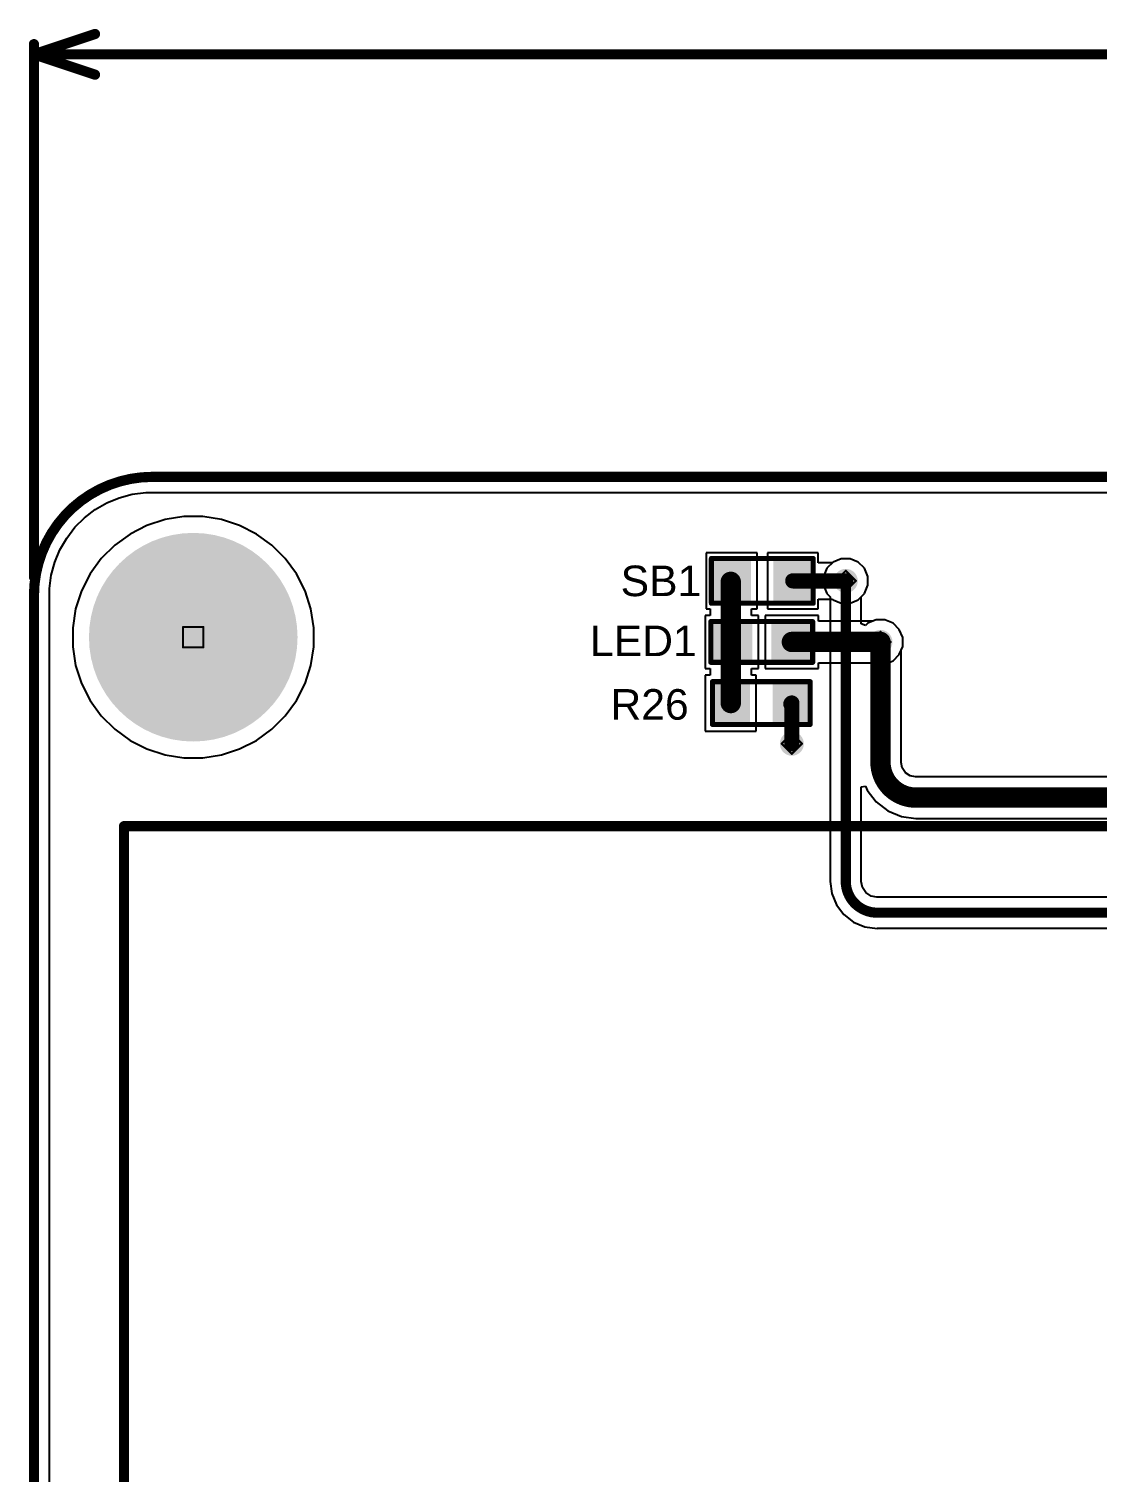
# Model space of a CAD drawing. Header units: inches. Extents: x -4 to 238, y -5 to 115.
# Drawn here: x -4.1 to 22.55, y 30.67 to 66.68 of the extents above; entities that cross this region are included whole.
import ezdxf

# ---------------------------------------------------------------- set-up
doc = ezdxf.new("R2010")
doc.units = ezdxf.units.IN
for name, color, linetype in [('Board Outline', 216, 'Continuous'), ('Bottom Layer', 5, 'Continuous'), ('Bottom Solder', 6, 'Continuous'), ('Dimensions', 6, 'Continuous'), ('Drill Drawing', 1, 'Continuous'), ('Mechanical 13', 56, 'Continuous'), ('Multi-Layer', 9, 'Continuous'), ('Pad Holes', 156, 'Continuous'), ('Top Layer', 1, 'Continuous'), ('Top Overlay', 2, 'Continuous'), ('Top Paste', 8, 'Continuous'), ('Top Solder', 216, 'Continuous'), ('Via Holes', 16, 'Continuous')]:
    doc.layers.add(name, color=color, linetype=linetype)
doc.styles.add('Arial', font='', dxfattribs={"height": 0.2})
doc.styles.get('Arial').set_extended_font_data('Arial')

# ---------------------------------------------------------------- blocks, each defined once
blk = doc.blocks.new('S______B______15')
at = {"layer": 'Top Layer'}
for points in [[(-1.143, -0.4445), (-1.143, 0.4445), (-0.381, 0.4445), (-0.381, -0.4445)], [(0.381, -0.4445), (0.381, 0.4445), (1.143, 0.4445), (1.143, -0.4445)]]:
    blk.add_hatch(color=1, dxfattribs=at).paths.add_polyline_path(points)
at = {"layer": 'Top Paste'}
for points in [[(-1.143, -0.4445), (-1.143, 0.4445), (-0.381, 0.4445), (-0.381, -0.4445)], [(0.381, -0.4445), (0.381, 0.4445), (1.143, 0.4445), (1.143, -0.4445)]]:
    blk.add_hatch(color=8, dxfattribs=at).paths.add_polyline_path(points)
at = {"layer": 'Top Solder'}
for points in [[(-1.2446, -0.5461), (-1.2446, 0.5461), (-0.2794, 0.5461), (-0.2794, -0.5461)], [(0.2794, -0.5461), (0.2794, 0.5461), (1.2446, 0.5461), (1.2446, -0.5461)]]:
    blk.add_hatch(color=216, dxfattribs=at).paths.add_polyline_path(points)
at = {"layer": 'Top Overlay'}
for points in [[(1.27, 0.5588, 0.127, 0.127, 0), (-1.27, 0.5588, 0.127, 0.127, 0)], [(-1.27, 0.5588, 0.127, 0.127, 0), (-1.27, -0.5588, 0.127, 0.127, 0)], [(1.27, 0.5588, 0.127, 0.127, 0), (1.27, -0.5588, 0.127, 0.127, 0)], [(1.27, -0.5588, 0.127, 0.127, 0), (-1.27, -0.5588, 0.127, 0.127, 0)]]:
    blk.add_lwpolyline(points, format="xyseb", dxfattribs=at)
for points in [[(-1.30175, 0.5588, 0.0635, 0.0635, 1), (-1.23825, 0.5588, 0.0635, 0.0635, 1)], [(-1.30175, 0.5588, 0.0635, 0.0635, 1), (-1.23825, 0.5588, 0.0635, 0.0635, 1)], [(1.23825, 0.5588, 0.0635, 0.0635, 1), (1.30175, 0.5588, 0.0635, 0.0635, 1)], [(1.23825, 0.5588, 0.0635, 0.0635, 1), (1.30175, 0.5588, 0.0635, 0.0635, 1)], [(-1.30175, -0.5588, 0.0635, 0.0635, 1), (-1.23825, -0.5588, 0.0635, 0.0635, 1)], [(-1.30175, -0.5588, 0.0635, 0.0635, 1), (-1.23825, -0.5588, 0.0635, 0.0635, 1)], [(1.23825, -0.5588, 0.0635, 0.0635, 1), (1.30175, -0.5588, 0.0635, 0.0635, 1)], [(1.23825, -0.5588, 0.0635, 0.0635, 1), (1.30175, -0.5588, 0.0635, 0.0635, 1)]]:
    blk.add_lwpolyline(points, format="xyseb", close=True, dxfattribs=at)
blk = doc.blocks.new('R___0603_18')
at = {"layer": 'Top Layer'}
for points in [[(-0.381, 0.4445), (-0.381, -0.4445), (-1.143, -0.4445), (-1.143, 0.4445)], [(1.143, 0.4445), (1.143, -0.4445), (0.381, -0.4445), (0.381, 0.4445)]]:
    blk.add_hatch(color=1, dxfattribs=at).paths.add_polyline_path(points)
at = {"layer": 'Top Paste'}
for points in [[(-0.381, 0.4445), (-0.381, -0.4445), (-1.143, -0.4445), (-1.143, 0.4445)], [(1.143, 0.4445), (1.143, -0.4445), (0.381, -0.4445), (0.381, 0.4445)]]:
    blk.add_hatch(color=8, dxfattribs=at).paths.add_polyline_path(points)
at = {"layer": 'Top Solder'}
for points in [[(-0.2794, 0.5461), (-0.2794, -0.5461), (-1.2446, -0.5461), (-1.2446, 0.5461)], [(1.2446, 0.5461), (1.2446, -0.5461), (0.2794, -0.5461), (0.2794, 0.5461)]]:
    blk.add_hatch(color=216, dxfattribs=at).paths.add_polyline_path(points)
at = {"layer": 'Top Overlay'}
for points in [[(-1.2192, -0.5334, 0.127, 0.127, 0), (-1.2192, 0.5334, 0.127, 0.127, 0)], [(-1.2192, 0.5334, 0.127, 0.127, 0), (1.2192, 0.5334, 0.127, 0.127, 0)], [(1.2192, -0.5334, 0.127, 0.127, 0), (1.2192, 0.5334, 0.127, 0.127, 0)], [(-1.2192, -0.5334, 0.127, 0.127, 0), (1.2192, -0.5334, 0.127, 0.127, 0)]]:
    blk.add_lwpolyline(points, format="xyseb", dxfattribs=at)
for points in [[(-1.25095, 0.5334, 0.0635, 0.0635, 1), (-1.18745, 0.5334, 0.0635, 0.0635, 1)], [(-1.25095, 0.5334, 0.0635, 0.0635, 1), (-1.18745, 0.5334, 0.0635, 0.0635, 1)], [(1.18745, 0.5334, 0.0635, 0.0635, 1), (1.25095, 0.5334, 0.0635, 0.0635, 1)], [(1.18745, 0.5334, 0.0635, 0.0635, 1), (1.25095, 0.5334, 0.0635, 0.0635, 1)], [(-1.25095, -0.5334, 0.0635, 0.0635, 1), (-1.18745, -0.5334, 0.0635, 0.0635, 1)], [(-1.25095, -0.5334, 0.0635, 0.0635, 1), (-1.18745, -0.5334, 0.0635, 0.0635, 1)], [(1.18745, -0.5334, 0.0635, 0.0635, 1), (1.25095, -0.5334, 0.0635, 0.0635, 1)], [(1.18745, -0.5334, 0.0635, 0.0635, 1), (1.25095, -0.5334, 0.0635, 0.0635, 1)]]:
    blk.add_lwpolyline(points, format="xyseb", close=True, dxfattribs=at)
blk = doc.blocks.new('ALS_PT19_315C_L177_TR__52')
at = {"layer": 'Top Layer'}
for points in [[(-1.16, 0.41), (-0.34, 0.41), (-0.34, -0.41), (-1.16, -0.41)], [(0.34, 0.41), (1.16, 0.41), (1.16, -0.41), (0.34, -0.41)]]:
    blk.add_hatch(color=1, dxfattribs=at).paths.add_polyline_path(points)
at = {"layer": 'Top Paste'}
for points in [[(-1.16, 0.41), (-0.34, 0.41), (-0.34, -0.41), (-1.16, -0.41)], [(0.34, 0.41), (1.16, 0.41), (1.16, -0.41), (0.34, -0.41)]]:
    blk.add_hatch(color=8, dxfattribs=at).paths.add_polyline_path(points)
at = {"layer": 'Top Solder'}
for points in [[(-1.262, 0.512), (-0.238, 0.512), (-0.238, -0.512), (-1.262, -0.512)], [(0.238, 0.512), (1.262, 0.512), (1.262, -0.512), (0.238, -0.512)]]:
    blk.add_hatch(color=216, dxfattribs=at).paths.add_polyline_path(points)
at = {"layer": 'Top Overlay'}
for points in [[(1.245, 0.508, 0.127, 0.127, 0), (-1.27, 0.508, 0.127, 0.127, 0)], [(-1.27, 0.508, 0.127, 0.127, 0), (-1.27, -0.508, 0.127, 0.127, 0)], [(1.27, 0.508, 0.127, 0.127, 0), (1.27, -0.508, 0.127, 0.127, 0)], [(-1.575, 0.127, 0.2, 0.2, 0), (-1.575, -0.127, 0.2, 0.2, 0)], [(-1.448, 0, 0.2, 0.2, 0), (-1.575, 0.127, 0.2, 0.2, 0)], [(-1.448, 0, 0.2, 0.2, 0), (-1.575, -0.127, 0.2, 0.2, 0)], [(1.27, -0.508, 0.127, 0.127, 0), (-1.27, -0.508, 0.127, 0.127, 0)]]:
    blk.add_lwpolyline(points, format="xyseb", dxfattribs=at)
for points in [[(-1.302, 0.508, 0.0635, 0.0635, 1), (-1.238, 0.508, 0.0635, 0.0635, 1)], [(-1.302, 0.508, 0.0635, 0.0635, 1), (-1.238, 0.508, 0.0635, 0.0635, 1)], [(1.213, 0.508, 0.0635, 0.0635, 1), (1.276, 0.508, 0.0635, 0.0635, 1)], [(1.238, 0.508, 0.0635, 0.0635, 1), (1.302, 0.508, 0.0635, 0.0635, 1)], [(-1.625, 0.127, 0.1, 0.1, 1), (-1.525, 0.127, 0.1, 0.1, 1)], [(-1.625, 0.127, 0.1, 0.1, 1), (-1.525, 0.127, 0.1, 0.1, 1)], [(-1.498, 0, 0.1, 0.1, 1), (-1.398, 0, 0.1, 0.1, 1)], [(-1.498, 0, 0.1, 0.1, 1), (-1.398, 0, 0.1, 0.1, 1)], [(-1.625, -0.127, 0.1, 0.1, 1), (-1.525, -0.127, 0.1, 0.1, 1)], [(-1.625, -0.127, 0.1, 0.1, 1), (-1.525, -0.127, 0.1, 0.1, 1)], [(-1.302, -0.508, 0.0635, 0.0635, 1), (-1.238, -0.508, 0.0635, 0.0635, 1)], [(-1.302, -0.508, 0.0635, 0.0635, 1), (-1.238, -0.508, 0.0635, 0.0635, 1)], [(1.238, -0.508, 0.0635, 0.0635, 1), (1.302, -0.508, 0.0635, 0.0635, 1)], [(1.238, -0.508, 0.0635, 0.0635, 1), (1.302, -0.508, 0.0635, 0.0635, 1)]]:
    blk.add_lwpolyline(points, format="xyseb", close=True, dxfattribs=at)

msp = doc.modelspace()

# ---------------------------------------------------------------- hatches: boundary and pattern name
at = {"layer": 'Bottom Layer'}
h = msp.add_hatch(color=5, dxfattribs=at)
edge = h.paths.add_edge_path()
edge.add_arc((0, 51.5), 2.5, 0, 360)
h = msp.add_hatch(color=5, dxfattribs=at)
edge = h.paths.add_edge_path()
edge.add_arc((16.279, 52.905), 0.3, 0, 360)
h = msp.add_hatch(color=5, dxfattribs=at)
edge = h.paths.add_edge_path()
edge.add_arc((17.145, 51.381), 0.3, 0, 360)
h = msp.add_hatch(color=5, dxfattribs=at)
edge = h.paths.add_edge_path()
edge.add_arc((14.934, 48.843), 0.3, 0, 360)
at = {"layer": 'Bottom Solder'}
h = msp.add_hatch(color=6, dxfattribs=at)
edge = h.paths.add_edge_path()
edge.add_arc((0, 51.5), 2.602, 0, 360)
at = {"layer": 'Multi-Layer'}
h = msp.add_hatch(color=9, dxfattribs=at)
edge = h.paths.add_edge_path()
edge.add_arc((0, 51.5), 2.5, 0, 360)
at = {"layer": 'Pad Holes'}
h = msp.add_hatch(color=7, dxfattribs=at)
edge = h.paths.add_edge_path()
edge.add_arc((0, 51.5), 1.5, 0, 360)
at = {"layer": 'Top Layer'}
h = msp.add_hatch(color=1, dxfattribs=at)
edge = h.paths.add_edge_path()
edge.add_arc((0, 51.5), 2.5, 0, 360)
h = msp.add_hatch(color=1, dxfattribs=at)
edge = h.paths.add_edge_path()
edge.add_arc((16.279, 52.905), 0.3, 0, 360)
h = msp.add_hatch(color=1, dxfattribs=at)
edge = h.paths.add_edge_path()
edge.add_arc((17.145, 51.381), 0.3, 0, 360)
h = msp.add_hatch(color=1, dxfattribs=at)
edge = h.paths.add_edge_path()
edge.add_arc((14.934, 48.843), 0.3, 0, 360)
at = {"layer": 'Top Solder'}
h = msp.add_hatch(color=216, dxfattribs=at)
edge = h.paths.add_edge_path()
edge.add_arc((0, 51.5), 2.602, 0, 360)
at = {"layer": 'Via Holes'}
h = msp.add_hatch(color=7, dxfattribs=at)
edge = h.paths.add_edge_path()
edge.add_arc((16.279, 52.905), 0.15, 0, 360)
h = msp.add_hatch(color=7, dxfattribs=at)
edge = h.paths.add_edge_path()
edge.add_arc((17.145, 51.381), 0.15, 0, 360)
h = msp.add_hatch(color=7, dxfattribs=at)
edge = h.paths.add_edge_path()
edge.add_arc((14.934, 48.843), 0.15, 0, 360)

# ---------------------------------------------------------------- linework, layer by layer
at = {"layer": 'Board Outline'}
for points in [[(-3.974, 52.544, 0.254, 0.254, -0.414214), (-1.018, 55.5, 0.254, 0.254, 0)], [(-1.018, 55.5, 0.254, 0.254, 0), (26.924, 55.5, 0.254, 0.254, 0)], [(-3.974, 52.622, 0.254, 0.254, 0), (-3.974, -1.05, 0.254, 0.254, 0)]]:
    msp.add_lwpolyline(points, format="xyseb", dxfattribs=at)
for points in [[(-1.082, 55.5, 0.127, 0.127, 1), (-0.955, 55.5, 0.127, 0.127, 1)], [(-1.082, 55.5, 0.127, 0.127, 1), (-0.955, 55.5, 0.127, 0.127, 1)], [(-4.038, 52.622, 0.127, 0.127, 1), (-3.911, 52.622, 0.127, 0.127, 1)], [(-4.038, 52.544, 0.127, 0.127, 1), (-3.911, 52.544, 0.127, 0.127, 1)]]:
    msp.add_lwpolyline(points, format="xyseb", close=True, dxfattribs=at)
at = {"layer": 'Bottom Layer'}
for p, q in [((-1.52, 55.068), (-1.187, 55.112)), ((-1.187, 55.112), (-1.018, 55.112)), ((-1.018, 55.112), (26.536, 55.112)), ((-2.448, 54.683), (-2.156, 54.852)), ((-2.156, 54.852), (-1.845, 54.98)), ((-1.845, 54.98), (-1.52, 55.068)), ((-2.953, 54.241), (-2.715, 54.478)), ((-2.715, 54.478), (-2.448, 54.683)), ((-0.704, 54.434), (-1.155, 54.288)), ((-0.237, 54.508), (-0.704, 54.434)), ((0.237, 54.508), (-0.237, 54.508)), ((0.704, 54.434), (0.237, 54.508)), ((1.155, 54.288), (0.704, 54.434)), ((-3.158, 53.973), (-2.953, 54.241)), ((-1.577, 54.073), (-1.96, 53.794)), ((-1.155, 54.288), (-1.577, 54.073)), ((1.577, 54.073), (1.155, 54.288)), ((1.96, 53.794), (1.577, 54.073)), ((-3.455, 53.371), (-3.326, 53.682)), ((-3.326, 53.682), (-3.158, 53.973)), ((-1.96, 53.794), (-2.294, 53.46)), ((2.294, 53.46), (1.96, 53.794)), ((-3.542, 53.046), (-3.455, 53.371)), ((-2.294, 53.46), (-2.573, 53.077)), ((2.573, 53.077), (2.294, 53.46)), ((15.965, 53.375), (15.809, 53.219)), ((16.168, 53.459), (15.965, 53.375)), ((16.389, 53.459), (16.168, 53.459)), ((16.592, 53.375), (16.389, 53.459)), ((16.748, 53.219), (16.592, 53.375)), ((-3.586, 52.712), (-3.542, 53.046)), ((-2.573, 53.077), (-2.788, 52.655)), ((2.788, 52.655), (2.573, 53.077)), ((15.809, 53.219), (15.725, 53.016)), ((15.725, 53.016), (15.725, 52.795)), ((16.833, 53.016), (16.748, 53.219)), ((16.833, 52.795), (16.833, 53.016)), ((-3.586, 52.562), (-3.586, 52.712)), ((-2.788, 52.655), (-2.934, 52.204)), ((2.934, 52.204), (2.788, 52.655)), ((15.725, 52.795), (15.809, 52.592)), ((15.809, 52.592), (15.89, 52.51)), ((16.667, 52.51), (16.748, 52.592)), ((16.748, 52.592), (16.833, 52.795)), ((-3.586, -1.05), (-3.586, 52.562)), ((-3.586, 52.562), (-3.586, 52.562)), ((-2.934, 52.204), (-3.008, 51.737)), ((3.008, 51.737), (2.934, 52.204)), ((15.89, 52.51), (15.89, 45.41)), ((16.667, 51.831), (16.667, 52.51)), ((16.831, 51.851), (16.769, 51.789)), ((17.035, 51.935), (16.831, 51.851)), ((17.255, 51.935), (17.035, 51.935)), ((17.459, 51.851), (17.255, 51.935)), ((17.615, 51.695), (17.459, 51.851)), ((-3.008, 51.737), (-3.008, 51.263)), ((3.008, 51.263), (3.008, 51.737)), ((16.769, 51.789), (16.667, 51.831)), ((17.699, 51.492), (17.615, 51.695)), ((17.699, 51.271), (17.699, 51.492)), ((-3.008, 51.263), (-2.934, 50.796)), ((2.934, 50.796), (3.008, 51.263)), ((17.663, 51.184), (17.699, 51.271)), ((17.663, 48.383), (17.663, 51.184)), ((-2.934, 50.796), (-2.788, 50.345)), ((2.788, 50.345), (2.934, 50.796)), ((-2.788, 50.345), (-2.573, 49.923)), ((2.573, 49.923), (2.788, 50.345)), ((-2.573, 49.923), (-2.294, 49.54)), ((2.294, 49.54), (2.573, 49.923)), ((-2.294, 49.54), (-1.96, 49.206)), ((1.96, 49.206), (2.294, 49.54)), ((-1.96, 49.206), (-1.577, 48.927)), ((1.577, 48.927), (1.96, 49.206)), ((-1.577, 48.927), (-1.155, 48.712)), ((-1.155, 48.712), (-0.704, 48.566)), ((0.704, 48.566), (1.155, 48.712)), ((1.155, 48.712), (1.577, 48.927)), ((-0.704, 48.566), (-0.237, 48.492)), ((-0.237, 48.492), (0.237, 48.492)), ((0.237, 48.492), (0.704, 48.566)), ((17.661, 48.372), (17.663, 48.383)), ((17.687, 48.241), (17.661, 48.372)), ((17.767, 48.12), (17.687, 48.241)), ((17.888, 48.04), (17.767, 48.12)), ((18.019, 48.014), (17.888, 48.04)), ((18.03, 48.016), (18.019, 48.014)), ((39.296, 48.016), (18.03, 48.016)), ((16.667, 47.768), (16.769, 47.788)), ((16.667, 45.41), (16.667, 47.768)), ((16.769, 47.788), (16.813, 47.681)), ((16.813, 47.681), (17.037, 47.39)), ((17.037, 47.39), (17.328, 47.166)), ((17.328, 47.166), (17.666, 47.026)), ((17.666, 47.026), (18.03, 46.978)), ((18.03, 46.978), (18.03, 46.98)), ((18.03, 46.98), (39.228, 46.98)), ((15.89, 45.41), (15.888, 45.41)), ((15.888, 45.41), (15.928, 45.107)), ((16.666, 45.404), (16.667, 45.41)), ((16.695, 45.259), (16.666, 45.404)), ((15.928, 45.107), (16.045, 44.824)), ((16.781, 45.13), (16.695, 45.259)), ((16.91, 45.044), (16.781, 45.13)), ((17.055, 45.015), (16.91, 45.044)), ((17.061, 45.016), (17.055, 45.015)), ((29.747, 45.016), (17.061, 45.016)), ((16.045, 44.824), (16.231, 44.581)), ((16.231, 44.581), (16.474, 44.394)), ((16.474, 44.394), (16.757, 44.277)), ((16.757, 44.277), (17.061, 44.237)), ((17.061, 44.237), (17.061, 44.239)), ((17.061, 44.239), (29.747, 44.239))]:
    msp.add_line(p, q, dxfattribs=at)
for points in [[(16.279, 45.41, 0.254, 0.254, 0), (16.279, 52.905, 0.254, 0.254, 0)], [(17.145, 48.383, 0.508, 0.508, 0), (17.145, 51.381, 0.508, 0.508, 0)], [(18.03, 47.498, 0.508, 0.508, -0.414214), (17.145, 48.383, 0.508, 0.508, 0)], [(18.03, 47.498, 0.508, 0.508, 0), (40.435, 47.498, 0.508, 0.508, 0)], [(17.061, 44.628, 0.254, 0.254, -0.414214), (16.279, 45.41, 0.254, 0.254, 0)], [(17.061, 44.628, 0.254, 0.254, 0), (56.591, 44.628, 0.254, 0.254, 0)]]:
    msp.add_lwpolyline(points, format="xyseb", dxfattribs=at)
for points in [[(16.215, 52.905, 0.127, 0.127, 1), (16.342, 52.905, 0.127, 0.127, 1)], [(17.018, 51.381, 0.254, 0.254, 1), (17.272, 51.381, 0.254, 0.254, 1)], [(17.018, 48.383, 0.254, 0.254, 1), (17.272, 48.383, 0.254, 0.254, 1)], [(17.018, 48.383, 0.254, 0.254, 1), (17.272, 48.383, 0.254, 0.254, 1)], [(17.903, 47.498, 0.254, 0.254, 1), (18.157, 47.498, 0.254, 0.254, 1)], [(17.903, 47.498, 0.254, 0.254, 1), (18.157, 47.498, 0.254, 0.254, 1)], [(16.215, 45.41, 0.127, 0.127, 1), (16.342, 45.41, 0.127, 0.127, 1)], [(16.215, 45.41, 0.127, 0.127, 1), (16.342, 45.41, 0.127, 0.127, 1)], [(16.998, 44.628, 0.127, 0.127, 1), (17.125, 44.628, 0.127, 0.127, 1)], [(16.998, 44.628, 0.127, 0.127, 1), (17.125, 44.628, 0.127, 0.127, 1)]]:
    msp.add_lwpolyline(points, format="xyseb", close=True, dxfattribs=at)
at = {"layer": 'Dimensions'}
for points in [[(-3.974, 66.04, 0.254, 0.254, 0), (-2.45, 66.548, 0.254, 0.254, 0)], [(-3.974, 53.003, 0.254, 0.254, 0), (-3.974, 66.294, 0.254, 0.254, 0)], [(-3.974, 66.04, 0.254, 0.254, 0), (44.614, 66.04, 0.254, 0.254, 0)], [(-3.974, 66.04, 0.254, 0.254, 0), (-2.45, 65.532, 0.254, 0.254, 0)]]:
    msp.add_lwpolyline(points, format="xyseb", dxfattribs=at)
for points in [[(-2.514, 66.548, 0.127, 0.127, 1), (-2.387, 66.548, 0.127, 0.127, 1)], [(-4.038, 66.294, 0.127, 0.127, 1), (-3.911, 66.294, 0.127, 0.127, 1)], [(-4.038, 66.04, 0.127, 0.127, 1), (-3.911, 66.04, 0.127, 0.127, 1)], [(-4.038, 66.04, 0.127, 0.127, 1), (-3.911, 66.04, 0.127, 0.127, 1)], [(-4.038, 66.04, 0.127, 0.127, 1), (-3.911, 66.04, 0.127, 0.127, 1)], [(-2.514, 65.532, 0.127, 0.127, 1), (-2.387, 65.532, 0.127, 0.127, 1)], [(-4.038, 53.003, 0.127, 0.127, 1), (-3.911, 53.003, 0.127, 0.127, 1)]]:
    msp.add_lwpolyline(points, format="xyseb", close=True, dxfattribs=at)
at = {"layer": 'Drill Drawing'}
for points in [[(16.025, 52.905, 0.0508, 0.0508, 0), (16.279, 53.159, 0.0508, 0.0508, 0)], [(16.025, 52.905, 0.0508, 0.0508, 0), (16.279, 52.651, 0.0508, 0.0508, 0)], [(16.279, 53.159, 0.0508, 0.0508, 0), (16.533, 52.905, 0.0508, 0.0508, 0)], [(16.279, 52.651, 0.0508, 0.0508, 0), (16.533, 52.905, 0.0508, 0.0508, 0)], [(-0.254, 51.754, 0.0508, 0.0508, 0), (0.254, 51.754, 0.0508, 0.0508, 0)], [(-0.254, 51.246, 0.0508, 0.0508, 0), (-0.254, 51.754, 0.0508, 0.0508, 0)], [(0.254, 51.246, 0.0508, 0.0508, 0), (0.254, 51.754, 0.0508, 0.0508, 0)], [(16.891, 51.381, 0.0508, 0.0508, 0), (17.145, 51.635, 0.0508, 0.0508, 0)], [(17.145, 51.635, 0.0508, 0.0508, 0), (17.399, 51.381, 0.0508, 0.0508, 0)], [(-0.254, 51.246, 0.0508, 0.0508, 0), (0.254, 51.246, 0.0508, 0.0508, 0)], [(16.891, 51.381, 0.0508, 0.0508, 0), (17.145, 51.127, 0.0508, 0.0508, 0)], [(17.145, 51.127, 0.0508, 0.0508, 0), (17.399, 51.381, 0.0508, 0.0508, 0)], [(14.68, 48.843, 0.0508, 0.0508, 0), (14.934, 49.097, 0.0508, 0.0508, 0)], [(14.934, 49.097, 0.0508, 0.0508, 0), (15.188, 48.843, 0.0508, 0.0508, 0)], [(14.68, 48.843, 0.0508, 0.0508, 0), (14.934, 48.589, 0.0508, 0.0508, 0)], [(14.934, 48.589, 0.0508, 0.0508, 0), (15.188, 48.843, 0.0508, 0.0508, 0)]]:
    msp.add_lwpolyline(points, format="xyseb", dxfattribs=at)
for points in [[(16.012, 52.905, 0.0254, 0.0254, 1), (16.037, 52.905, 0.0254, 0.0254, 1)], [(16.012, 52.905, 0.0254, 0.0254, 1), (16.037, 52.905, 0.0254, 0.0254, 1)], [(16.266, 53.159, 0.0254, 0.0254, 1), (16.291, 53.159, 0.0254, 0.0254, 1)], [(16.266, 53.159, 0.0254, 0.0254, 1), (16.291, 53.159, 0.0254, 0.0254, 1)], [(16.52, 52.905, 0.0254, 0.0254, 1), (16.545, 52.905, 0.0254, 0.0254, 1)], [(16.52, 52.905, 0.0254, 0.0254, 1), (16.545, 52.905, 0.0254, 0.0254, 1)], [(16.266, 52.651, 0.0254, 0.0254, 1), (16.291, 52.651, 0.0254, 0.0254, 1)], [(16.266, 52.651, 0.0254, 0.0254, 1), (16.291, 52.651, 0.0254, 0.0254, 1)], [(-0.267, 51.754, 0.0254, 0.0254, 1), (-0.241, 51.754, 0.0254, 0.0254, 1)], [(-0.267, 51.754, 0.0254, 0.0254, 1), (-0.241, 51.754, 0.0254, 0.0254, 1)], [(0.241, 51.754, 0.0254, 0.0254, 1), (0.267, 51.754, 0.0254, 0.0254, 1)], [(0.241, 51.754, 0.0254, 0.0254, 1), (0.267, 51.754, 0.0254, 0.0254, 1)], [(17.132, 51.635, 0.0254, 0.0254, 1), (17.158, 51.635, 0.0254, 0.0254, 1)], [(17.132, 51.635, 0.0254, 0.0254, 1), (17.158, 51.635, 0.0254, 0.0254, 1)], [(-0.267, 51.246, 0.0254, 0.0254, 1), (-0.241, 51.246, 0.0254, 0.0254, 1)], [(-0.267, 51.246, 0.0254, 0.0254, 1), (-0.241, 51.246, 0.0254, 0.0254, 1)], [(0.241, 51.246, 0.0254, 0.0254, 1), (0.267, 51.246, 0.0254, 0.0254, 1)], [(0.241, 51.246, 0.0254, 0.0254, 1), (0.267, 51.246, 0.0254, 0.0254, 1)], [(16.878, 51.381, 0.0254, 0.0254, 1), (16.904, 51.381, 0.0254, 0.0254, 1)], [(16.878, 51.381, 0.0254, 0.0254, 1), (16.904, 51.381, 0.0254, 0.0254, 1)], [(17.132, 51.127, 0.0254, 0.0254, 1), (17.158, 51.127, 0.0254, 0.0254, 1)], [(17.132, 51.127, 0.0254, 0.0254, 1), (17.158, 51.127, 0.0254, 0.0254, 1)], [(17.386, 51.381, 0.0254, 0.0254, 1), (17.412, 51.381, 0.0254, 0.0254, 1)], [(17.386, 51.381, 0.0254, 0.0254, 1), (17.412, 51.381, 0.0254, 0.0254, 1)], [(14.921, 49.097, 0.0254, 0.0254, 1), (14.946, 49.097, 0.0254, 0.0254, 1)], [(14.921, 49.097, 0.0254, 0.0254, 1), (14.946, 49.097, 0.0254, 0.0254, 1)], [(14.667, 48.843, 0.0254, 0.0254, 1), (14.692, 48.843, 0.0254, 0.0254, 1)], [(14.667, 48.843, 0.0254, 0.0254, 1), (14.692, 48.843, 0.0254, 0.0254, 1)], [(14.921, 48.589, 0.0254, 0.0254, 1), (14.946, 48.589, 0.0254, 0.0254, 1)], [(14.921, 48.589, 0.0254, 0.0254, 1), (14.946, 48.589, 0.0254, 0.0254, 1)], [(15.175, 48.843, 0.0254, 0.0254, 1), (15.2, 48.843, 0.0254, 0.0254, 1)], [(15.175, 48.843, 0.0254, 0.0254, 1), (15.2, 48.843, 0.0254, 0.0254, 1)]]:
    msp.add_lwpolyline(points, format="xyseb", close=True, dxfattribs=at)
at = {"layer": 'Mechanical 13'}
for points in [[(-1.727, 46.786, 0.254, 0.254, 0), (58.273, 46.786, 0.254, 0.254, 0)], [(-1.727, 4.786, 0.254, 0.254, 0), (-1.727, 46.786, 0.254, 0.254, 0)]]:
    msp.add_lwpolyline(points, format="xyseb", dxfattribs=at)
msp.add_lwpolyline([(-1.791, 46.786, 0.127, 0.127, 1), (-1.664, 46.786, 0.127, 0.127, 1)], format="xyseb", close=True, dxfattribs=at)
msp.add_lwpolyline([(-1.791, 46.786, 0.127, 0.127, 1), (-1.664, 46.786, 0.127, 0.127, 1)], format="xyseb", close=True, dxfattribs=at)
at = {"layer": 'Top Layer'}
for p, q in [((-1.52, 55.068), (-1.187, 55.112)), ((-1.187, 55.112), (-1.018, 55.112)), ((-1.018, 55.112), (26.536, 55.112)), ((-2.448, 54.683), (-2.156, 54.852)), ((-2.156, 54.852), (-1.845, 54.98)), ((-1.845, 54.98), (-1.52, 55.068)), ((-2.953, 54.241), (-2.715, 54.478)), ((-2.715, 54.478), (-2.448, 54.683)), ((-0.704, 54.434), (-1.155, 54.288)), ((-0.237, 54.508), (-0.704, 54.434)), ((0.237, 54.508), (-0.237, 54.508)), ((0.704, 54.434), (0.237, 54.508)), ((1.155, 54.288), (0.704, 54.434)), ((-3.158, 53.973), (-2.953, 54.241)), ((-1.577, 54.073), (-1.96, 53.794)), ((-1.155, 54.288), (-1.577, 54.073)), ((1.577, 54.073), (1.155, 54.288)), ((1.96, 53.794), (1.577, 54.073)), ((-3.455, 53.371), (-3.326, 53.682)), ((-3.326, 53.682), (-3.158, 53.973)), ((-1.96, 53.794), (-2.294, 53.46)), ((2.294, 53.46), (1.96, 53.794)), ((-3.542, 53.046), (-3.455, 53.371)), ((-2.294, 53.46), (-2.573, 53.077)), ((2.573, 53.077), (2.294, 53.46)), ((14.069, 53.604), (12.799, 53.604)), ((12.799, 53.604), (12.799, 52.207)), ((14.069, 52.207), (14.069, 53.604)), ((15.593, 53.604), (14.323, 53.604)), ((14.323, 53.604), (14.323, 52.207)), ((15.593, 53.359), (15.593, 53.604)), ((15.948, 53.359), (15.593, 53.359)), ((15.965, 53.375), (15.948, 53.359)), ((16.168, 53.459), (15.965, 53.375)), ((16.389, 53.459), (16.168, 53.459)), ((16.592, 53.375), (16.389, 53.459)), ((16.748, 53.219), (16.592, 53.375)), ((-3.586, 52.712), (-3.542, 53.046)), ((-2.573, 53.077), (-2.788, 52.655)), ((2.788, 52.655), (2.573, 53.077)), ((16.833, 53.016), (16.748, 53.219)), ((16.833, 52.795), (16.833, 53.016)), ((-3.586, 52.562), (-3.586, 52.712)), ((-2.788, 52.655), (-2.934, 52.204)), ((2.934, 52.204), (2.788, 52.655)), ((16.592, 52.436), (16.748, 52.592)), ((16.748, 52.592), (16.833, 52.795)), ((-3.586, -1.05), (-3.586, 52.562)), ((-3.586, 52.562), (-3.586, 52.562)), ((-2.934, 52.204), (-3.008, 51.737)), ((3.008, 51.737), (2.934, 52.204)), ((12.799, 52.207), (12.892, 52.207)), ((12.892, 52.207), (12.892, 52.045)), ((13.928, 52.045), (13.928, 52.207)), ((13.928, 52.207), (14.069, 52.207)), ((14.323, 52.207), (15.593, 52.207)), ((15.593, 52.207), (15.593, 52.452)), ((15.593, 52.452), (15.948, 52.452)), ((15.948, 52.452), (15.965, 52.436)), ((15.965, 52.436), (16.168, 52.351)), ((16.168, 52.351), (16.389, 52.351)), ((16.389, 52.351), (16.592, 52.436)), ((12.892, 52.045), (12.77, 52.045)), ((12.77, 52.045), (12.77, 50.717)), ((14.098, 52.045), (13.928, 52.045)), ((14.098, 50.717), (14.098, 52.045)), ((15.598, 52.045), (14.27, 52.045)), ((14.27, 52.045), (14.27, 50.717)), ((15.598, 51.899), (15.598, 52.045)), ((16.948, 51.899), (15.598, 51.899)), ((17.035, 51.935), (16.948, 51.899)), ((17.255, 51.935), (17.035, 51.935)), ((17.459, 51.851), (17.255, 51.935)), ((17.615, 51.695), (17.459, 51.851)), ((-3.008, 51.737), (-3.008, 51.263)), ((3.008, 51.263), (3.008, 51.737)), ((17.699, 51.492), (17.615, 51.695)), ((17.699, 51.271), (17.699, 51.492)), ((-3.008, 51.263), (-2.934, 50.796)), ((2.934, 50.796), (3.008, 51.263)), ((17.615, 51.068), (17.699, 51.271)), ((-2.934, 50.796), (-2.788, 50.345)), ((2.788, 50.345), (2.934, 50.796)), ((15.598, 50.717), (15.598, 50.863)), ((15.598, 50.863), (16.948, 50.863)), ((16.948, 50.863), (17.035, 50.827)), ((17.035, 50.827), (17.255, 50.827)), ((17.255, 50.827), (17.459, 50.912)), ((17.459, 50.912), (17.615, 51.068)), ((12.77, 50.717), (12.892, 50.717)), ((12.892, 50.556), (12.775, 50.556)), ((12.775, 50.556), (12.775, 49.159)), ((12.892, 50.717), (12.892, 50.556)), ((13.928, 50.556), (13.928, 50.717)), ((13.928, 50.717), (14.098, 50.717)), ((14.045, 50.556), (13.928, 50.556)), ((14.045, 49.159), (14.045, 50.556)), ((14.27, 50.717), (15.598, 50.717)), ((-2.788, 50.345), (-2.573, 49.923)), ((2.573, 49.923), (2.788, 50.345)), ((-2.573, 49.923), (-2.294, 49.54)), ((2.294, 49.54), (2.573, 49.923)), ((-2.294, 49.54), (-1.96, 49.206)), ((1.96, 49.206), (2.294, 49.54)), ((-1.96, 49.206), (-1.577, 48.927)), ((1.577, 48.927), (1.96, 49.206)), ((12.775, 49.159), (14.045, 49.159)), ((-1.577, 48.927), (-1.155, 48.712)), ((-1.155, 48.712), (-0.704, 48.566)), ((0.704, 48.566), (1.155, 48.712)), ((1.155, 48.712), (1.577, 48.927)), ((-0.704, 48.566), (-0.237, 48.492)), ((-0.237, 48.492), (0.237, 48.492)), ((0.237, 48.492), (0.704, 48.566))]:
    msp.add_line(p, q, dxfattribs=at)
for points in [[(13.41, 49.857, 0.508, 0.508, 0), (13.41, 52.881, 0.508, 0.508, 0)], [(13.41, 52.881, 0.254, 0.254, -0.414214), (13.434, 52.905, 0.254, 0.254, 0)], [(14.958, 52.905, 0.381, 0.381, 0), (16.279, 52.905, 0.381, 0.381, 0)], [(16.307, 52.934, 0.254, 0.254, -0.414214), (16.279, 52.905, 0.254, 0.254, 0)], [(14.934, 51.381, 0.508, 0.508, 0), (17.145, 51.381, 0.508, 0.508, 0)], [(14.91, 49.834, 0.381, 0.381, -0.414214), (14.934, 49.857, 0.381, 0.381, 0)], [(14.934, 48.843, 0.381, 0.381, 0), (14.934, 49.857, 0.381, 0.381, 0)]]:
    msp.add_lwpolyline(points, format="xyseb", dxfattribs=at)
for points in [[(13.283, 52.881, 0.254, 0.254, 1), (13.537, 52.881, 0.254, 0.254, 1)], [(13.346, 52.881, 0.127, 0.127, 1), (13.473, 52.881, 0.127, 0.127, 1)], [(13.37, 52.905, 0.127, 0.127, 1), (13.497, 52.905, 0.127, 0.127, 1)], [(14.863, 52.905, 0.191, 0.191, 1), (15.053, 52.905, 0.191, 0.191, 1)], [(16.183, 52.905, 0.191, 0.191, 1), (16.374, 52.905, 0.191, 0.191, 1)], [(16.215, 52.905, 0.127, 0.127, 1), (16.342, 52.905, 0.127, 0.127, 1)], [(16.243, 52.934, 0.127, 0.127, 1), (16.37, 52.934, 0.127, 0.127, 1)], [(14.807, 51.381, 0.254, 0.254, 1), (15.061, 51.381, 0.254, 0.254, 1)], [(17.018, 51.381, 0.254, 0.254, 1), (17.272, 51.381, 0.254, 0.254, 1)], [(13.283, 49.857, 0.254, 0.254, 1), (13.537, 49.857, 0.254, 0.254, 1)], [(14.838, 49.857, 0.191, 0.191, 1), (15.029, 49.857, 0.191, 0.191, 1)], [(14.838, 49.857, 0.191, 0.191, 1), (15.029, 49.857, 0.191, 0.191, 1)], [(14.815, 49.834, 0.191, 0.191, 1), (15.005, 49.834, 0.191, 0.191, 1)], [(14.838, 48.843, 0.191, 0.191, 1), (15.029, 48.843, 0.191, 0.191, 1)]]:
    msp.add_lwpolyline(points, format="xyseb", close=True, dxfattribs=at)

# ---------------------------------------------------------------- block references
at = {"rotation": 180}
for name, p in [('S______B______15', (14.196, 52.905)), ('ALS_PT19_315C_L177_TR__52', (14.184, 51.381))]:
    msp.add_blockref(name, p, dxfattribs=at)
msp.add_blockref('R___0603_18', (14.172, 49.857))

# ---------------------------------------------------------------- texts
at = {"layer": 'Top Overlay', "style": 'Arial'}
for s, p in [('SB1', (10.662, 52.524)), ('LED1', (9.898, 51.027)), ('R26', (10.408, 49.443))]:
    msp.add_text(s, height=0.762, dxfattribs=at).set_placement(p)

doc.saveas('drawing.dxf')
